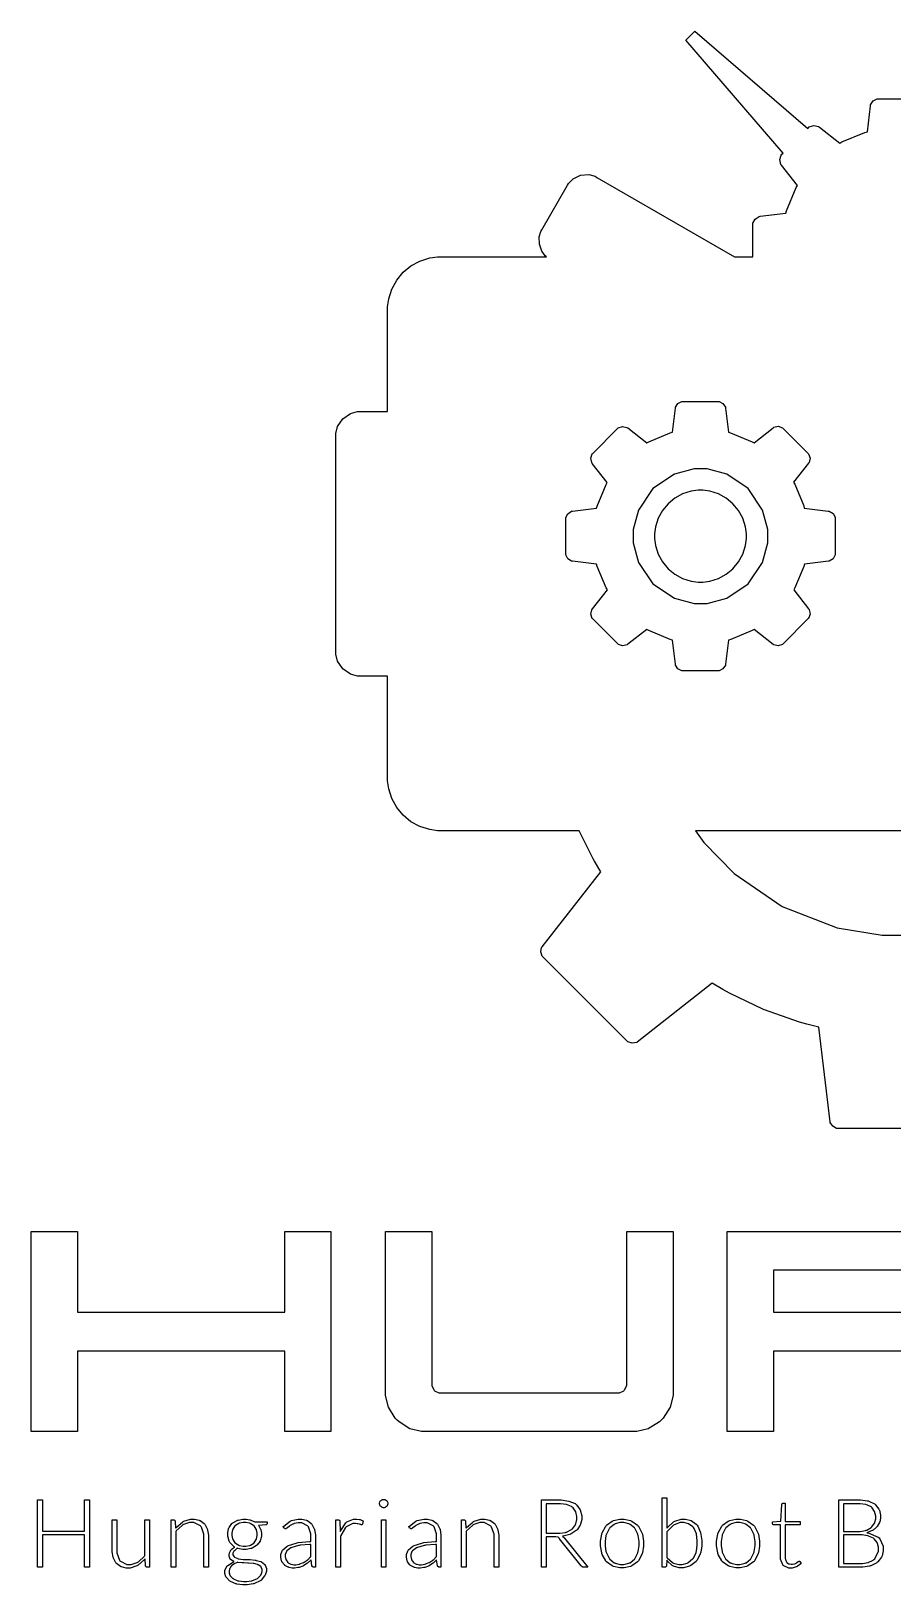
# Model space of a CAD drawing. Extents: x 0.78 to 7.09, y 1.03 to 6.69.
# Drawn here: x 0.78 to 3.92, y 1.03 to 6.69 of the extents above; entities that cross this region are included whole.
import ezdxf

# ---------------------------------------------------------------- set-up
doc = ezdxf.new("R2010")
doc.units = 0
doc.layers.get('0').update_dxf_attribs({"linetype": 'CONTINUOUS'})

msp = doc.modelspace()

# ---------------------------------------------------------------- linework, layer by layer
at = {"color": 250}
for points in [[(4.15474, 2.69488), (3.71929, 2.69488), (3.71485, 2.69488), (3.70156, 2.70236), (3.69239, 2.71588), (3.69211, 2.71892), (3.65076, 3.06299), (3.60672, 3.07443), (3.58003, 3.08154), (3.44997, 3.12744), (3.32547, 3.18696), (3.3016, 3.20079), (3.26258, 3.22325), (2.99018, 3.00906), (2.9879, 3.00732), (2.97157, 3.0045), (2.95589, 3.00939), (2.95394, 3.01144), (2.64606, 3.31928), (2.64387, 3.32146), (2.63894, 3.33735), (2.64193, 3.35357), (2.64372, 3.3559), (2.85747, 3.62799), (2.83464, 3.66732), (2.82949, 3.67622), (2.78299, 3.76839), (2.77875, 3.77794), (2.27285, 3.77794), (2.26324, 3.77794), (2.23443, 3.78185), (2.19857, 3.79303), (2.16607, 3.81071), (2.13769, 3.8341), (2.11426, 3.86242), (2.09657, 3.89492), (2.08539, 3.93083), (2.08149, 3.95969), (2.08149, 3.96929), (2.08149, 4.34093), (1.98068, 4.34093), (1.97206, 4.34093), (1.94629, 4.34793), (1.91829, 4.36692), (1.89942, 4.39497), (1.89253, 4.42063), (1.89253, 4.42914), (1.89253, 5.21496), (1.89253, 5.22353), (1.89942, 5.24918), (1.91829, 5.27724), (1.94629, 5.29622), (1.97206, 5.30317), (1.98068, 5.30317), (2.08149, 5.30317), (2.08149, 5.67481), (2.08149, 5.68446), (2.08539, 5.71332), (2.09657, 5.74924), (2.11426, 5.78174), (2.13769, 5.81006), (2.16607, 5.83344), (2.19857, 5.85113), (2.23443, 5.86231), (2.26324, 5.86615), (2.27285, 5.86615), (2.27285, 5.86615), (2.66021, 5.86615), (2.65511, 5.8705), (2.64285, 5.8871), (2.63368, 5.91222), (2.63346, 5.93896), (2.63949, 5.9591), (2.6429, 5.96496), (2.73622, 6.12679), (2.74001, 6.1334), (2.75672, 6.15007), (2.78364, 6.16314), (2.81347, 6.16531), (2.83632, 6.15929), (2.84293, 6.15554), (3.34369, 5.86615), (3.41103, 5.86615), (3.41103, 5.98426), (3.41103, 5.98915), (3.41872, 6.00375), (3.43375, 6.01329), (3.43739, 6.01378), (3.53108, 6.02479), (3.53342, 6.03381), (3.56825, 6.11811), (3.57281, 6.12597), (3.51454, 6.20003), (3.51226, 6.2029), (3.50846, 6.22017), (3.51406, 6.23682), (3.51654, 6.23936), (3.52089, 6.24333), (3.16656, 6.65435), (3.16922, 6.65722), (3.19683, 6.68506), (3.1996, 6.68782), (3.61062, 6.33306), (3.61339, 6.33621), (3.61594, 6.33882), (3.6326, 6.34451), (3.6499, 6.34076), (3.65278, 6.3386), (3.72715, 6.28033), (3.73492, 6.28478), (3.81896, 6.31933), (3.82796, 6.32167), (3.83897, 6.41575), (3.83946, 6.41932), (3.84901, 6.43408), (3.86361, 6.44174), (3.86849, 6.44174), (4.00553, 6.44174)], [(4.07796, 1.88428), (3.48622, 1.88428), (3.48622, 1.59136), (3.31771, 1.59136), (3.31771, 2.31928), (4.30003, 2.31928)]]:
    msp.add_lwpolyline(points, dxfattribs=at)
for points in [[(3.71024, 4.78586), (3.71024, 4.78136), (3.70301, 4.76785), (3.68913, 4.75911), (3.68582, 4.75868), (3.59842, 4.74804), (3.59614, 4.73981), (3.56369, 4.66168), (3.55946, 4.65435), (3.61376, 4.58507), (3.61583, 4.58242), (3.61925, 4.56635), (3.61376, 4.55083), (3.61143, 4.54844), (3.52165, 4.45828), (3.51915, 4.45594), (3.50347, 4.45063), (3.48757, 4.45394), (3.48503, 4.45589), (3.41575, 4.51064), (3.40842, 4.50635), (3.33003, 4.47396), (3.32167, 4.47168), (3.31142, 4.38385), (3.31099, 4.38053), (3.30203, 4.36686), (3.28836, 4.35986), (3.28386, 4.35986), (3.15631, 4.35986), (3.15175, 4.35986), (3.13824, 4.36686), (3.1295, 4.38053), (3.12912, 4.38385), (3.11849, 4.47168), (3.11008, 4.47396), (3.03179, 4.5064), (3.02442, 4.51064), (2.95551, 4.45632), (2.95275, 4.45415), (2.93658, 4.45053), (2.92122, 4.45594), (2.91889, 4.45828), (2.82872, 4.54844), (2.82633, 4.55083), (2.8209, 4.56619), (2.8246, 4.58231), (2.82676, 4.58507), (2.88108, 4.65397), (2.87685, 4.66129), (2.84435, 4.73981), (2.84212, 4.74804), (2.75435, 4.75868), (2.75097, 4.75911), (2.73725, 4.76785), (2.73031, 4.78136), (2.73031, 4.78586), (2.73031, 4.91342), (2.73031, 4.91797), (2.73725, 4.93147), (2.75097, 4.94049), (2.75435, 4.94097), (2.84174, 4.95117), (2.84397, 4.95958), (2.87646, 5.03831), (2.88069, 5.04568), (2.82639, 5.11458), (2.82428, 5.11735), (2.82075, 5.13351), (2.82622, 5.14887), (2.82872, 5.15121), (2.91851, 5.24132), (2.92085, 5.24382), (2.93636, 5.24935), (2.95247, 5.24576), (2.95514, 5.24371), (3.02442, 5.1894), (3.03168, 5.19353), (3.10981, 5.22613), (3.11811, 5.22835), (3.12875, 5.31575), (3.12912, 5.31912), (3.13807, 5.33301), (3.15175, 5.34017), (3.15631, 5.34017), (3.28386, 5.34017), (3.28836, 5.34017), (3.30186, 5.33301), (3.3106, 5.31912), (3.31104, 5.31575), (3.32167, 5.22835), (3.32992, 5.22613), (3.40804, 5.19363), (3.41536, 5.1894), (3.48465, 5.24408), (3.48731, 5.24621), (3.50336, 5.24962), (3.51887, 5.24414), (3.52126, 5.24175), (3.611, 5.15158), (3.61344, 5.14925), (3.61897, 5.1339), (3.61546, 5.11774), (3.61339, 5.11496), (3.55908, 5.04606), (3.56332, 5.03879), (3.59576, 4.96039), (3.59804, 4.95199), (3.68544, 4.94135), (3.68875, 4.94097), (3.70264, 4.93224), (3.70985, 4.91872), (3.70985, 4.91417), (3.70985, 4.78624), (3.71024, 4.78624), (3.71024, 4.78586)], [(3.46496, 4.84961), (3.46496, 4.87349), (3.44569, 4.94504), (3.39333, 5.02285), (3.31565, 5.07531), (3.24425, 5.09451), (3.22049, 5.09451), (3.19661, 5.09451), (3.12506, 5.07531), (3.04719, 5.02285), (2.99479, 4.94504), (2.97558, 4.87349), (2.97558, 4.84961), (2.97558, 4.82585), (2.99479, 4.75439), (3.04719, 4.67654), (3.12506, 4.62403), (3.19661, 4.60471), (3.22049, 4.60471), (3.24425, 4.60471), (3.31565, 4.62403), (3.39333, 4.67654), (3.44569, 4.75439), (3.46496, 4.82585), (3.46496, 4.84961)], [(3.38743, 4.84961), (3.38743, 4.85807), (3.384, 4.8834), (3.37429, 4.91482), (3.35889, 4.94325), (3.33849, 4.96799), (3.31375, 4.98839), (3.28543, 5.00379), (3.25407, 5.01357), (3.22885, 5.01693), (3.22049, 5.01693), (3.21203, 5.01693), (3.18668, 5.01357), (3.15528, 5.00379), (3.12685, 4.98839), (3.10211, 4.96799), (3.08165, 4.94325), (3.06625, 4.91482), (3.05653, 4.8834), (3.05317, 4.85807), (3.05317, 4.84961), (3.05317, 4.84119), (3.05653, 4.81597), (3.06625, 4.78461), (3.08165, 4.75624), (3.10211, 4.73144), (3.12685, 4.71099), (3.15528, 4.69553), (3.18668, 4.68571), (3.21203, 4.68229), (3.22049, 4.68229), (3.22885, 4.68229), (3.25407, 4.68571), (3.28543, 4.69553), (3.31375, 4.71099), (3.33849, 4.73144), (3.35889, 4.75624), (3.37429, 4.78461), (3.384, 4.81597), (3.38743, 4.84119), (3.38743, 4.84961)], [(4.67204, 3.77794), (3.20156, 3.77794), (3.23199, 3.7354), (3.34304, 3.62181), (3.51714, 3.50196), (3.71724, 3.42518), (3.88206, 3.39806), (3.93701, 3.39806), (3.99186, 3.39806), (4.15647, 3.42518), (4.35644, 3.50196), (4.53049, 3.62181), (4.64154, 3.7354), (4.67204, 3.77794)], [(1.87522, 1.59136), (1.70671, 1.59136), (1.70671, 1.88428), (0.95199, 1.88428), (0.95199, 1.59136), (0.78348, 1.59136), (0.78348, 2.31928), (0.95199, 2.31928), (0.95199, 2.02599), (1.70671, 2.02599), (1.70671, 2.31928), (1.87522, 2.31928), (1.87522, 1.59136)], [(3.1205, 1.73742), (3.1205, 1.72325), (3.10965, 1.68072), (3.08464, 1.64057), (3.07758, 1.63346), (3.07036, 1.62651), (3.03022, 1.60194), (2.98833, 1.59136), (2.97439, 1.59136), (2.21847, 1.59136), (2.20449, 1.59136), (2.16265, 1.60194), (2.12278, 1.62651), (2.11572, 1.63346), (2.10861, 1.64057), (2.08404, 1.68072), (2.07362, 1.72325), (2.07362, 1.73742), (2.07362, 2.31928), (2.24175, 2.31928), (2.24175, 1.76417), (2.24175, 1.75857), (2.24929, 1.74328), (2.25082, 1.74175), (2.25228, 1.74029), (2.26796, 1.73269), (2.27322, 1.73269), (2.91971, 1.73269), (2.9254, 1.73269), (2.94092, 1.74029), (2.94254, 1.74175), (2.94413, 1.74328), (2.95199, 1.75896), (2.95199, 1.76417), (2.95199, 2.31928), (3.1205, 2.31928), (3.1205, 1.73742)], [(4.27756, 2.05707), (4.27756, 2.14649), (4.27756, 2.15224), (4.27007, 2.16775), (4.2685, 2.16932), (4.26699, 2.1709), (4.25071, 2.17876), (4.24528, 2.17876), (3.48622, 2.17876), (3.48622, 2.02599), (4.24528, 2.02599), (4.25108, 2.02599), (4.26699, 2.03358), (4.2685, 2.03504), (4.27007, 2.03657), (4.27756, 2.05197), (4.27756, 2.05707)], [(0.99566, 1.09766), (0.97797, 1.09766), (0.97797, 1.21539), (0.82481, 1.21539), (0.82481, 1.09766), (0.80669, 1.09766), (0.80669, 1.34294), (0.82481, 1.34294), (0.82481, 1.22873), (0.97797, 1.22873), (0.97797, 1.34294), (0.99566, 1.34294), (0.99566, 1.09766)], [(2.08231, 1.32954), (2.08231, 1.32818), (2.08128, 1.32444), (2.08111, 1.324), (2.08089, 1.32351), (2.07796, 1.31934), (2.07758, 1.3189), (2.07726, 1.31863), (2.07329, 1.31597), (2.07281, 1.31576), (2.07232, 1.31559), (2.06825, 1.31456), (2.06694, 1.31456), (2.06543, 1.31456), (2.06153, 1.31559), (2.06104, 1.31576), (2.06054, 1.31597), (2.05626, 1.31863), (2.05587, 1.3189), (2.05556, 1.31934), (2.0529, 1.32351), (2.05274, 1.324), (2.05251, 1.32444), (2.0516, 1.32829), (2.0516, 1.32954), (2.0516, 1.33111), (2.05251, 1.33534), (2.05274, 1.33583), (2.0529, 1.33626), (2.05556, 1.34017), (2.05587, 1.34055), (2.05626, 1.34098), (2.06054, 1.34353), (2.06104, 1.3437), (2.06153, 1.34391), (2.0656, 1.34489), (2.06694, 1.34489), (2.06842, 1.34489), (2.07232, 1.34391), (2.07281, 1.3437), (2.07329, 1.34353), (2.07726, 1.34098), (2.07758, 1.34055), (2.07796, 1.34017), (2.08089, 1.33626), (2.08111, 1.33583), (2.08128, 1.33534), (2.08231, 1.331), (2.08231, 1.32954)], [(2.65864, 1.20866), (2.65864, 1.09766), (2.64094, 1.09766), (2.64094, 1.34294), (2.70356, 1.34294), (2.71283, 1.34294), (2.74067, 1.33887), (2.76346, 1.32943), (2.76693, 1.32677), (2.77035, 1.32406), (2.7825, 1.30642), (2.78782, 1.28543), (2.78782, 1.27837), (2.78782, 1.27197), (2.78386, 1.25478), (2.7831, 1.25277), (2.78228, 1.25092), (2.77078, 1.2341), (2.76932, 1.23269), (2.76768, 1.23123), (2.7494, 1.21913), (2.74724, 1.2181), (2.74507, 1.21723), (2.72081, 1.21094), (2.7181, 1.21061), (2.71875, 1.21023), (2.7251, 1.20464), (2.72558, 1.20394), (2.81022, 1.09766), (2.79486, 1.09766), (2.79368, 1.09766), (2.79042, 1.09869), (2.79015, 1.09885), (2.78971, 1.09907), (2.78651, 1.102), (2.78624, 1.10238), (2.70747, 1.20161), (2.70697, 1.20231), (2.70176, 1.20681), (2.70117, 1.20709), (2.70057, 1.20741), (2.69331, 1.20866), (2.69092, 1.20866), (2.65864, 1.20866)], [(2.65864, 1.22125), (2.70117, 1.22125), (2.70856, 1.22125), (2.72851, 1.22461), (2.73068, 1.22521), (2.73275, 1.22591), (2.75088, 1.23546), (2.75239, 1.2366), (2.75385, 1.23779), (2.76492, 1.25228), (2.76574, 1.25396), (2.7665, 1.25575), (2.77046, 1.27186), (2.77046, 1.27718), (2.77046, 1.28288), (2.76628, 1.29991), (2.75635, 1.31402), (2.75353, 1.31613), (2.75065, 1.31825), (2.73236, 1.32557), (2.71072, 1.32872), (2.70356, 1.32872), (2.65864, 1.32872), (2.65864, 1.22125)], [(3.08111, 1.09766), (3.08111, 1.34999), (3.09765, 1.34999), (3.09765, 1.24018), (3.09961, 1.24273), (3.12153, 1.2627), (3.12403, 1.26416), (3.12657, 1.26568), (3.15033, 1.27284), (3.15826, 1.27284), (3.16525, 1.27284), (3.18625, 1.26747), (3.20449, 1.25483), (3.20747, 1.25119), (3.21039, 1.24756), (3.22076, 1.22374), (3.22521, 1.19477), (3.22521, 1.18506), (3.22521, 1.17622), (3.22125, 1.1524), (3.22049, 1.14963), (3.21957, 1.14697), (3.20747, 1.12337), (3.20589, 1.12126), (3.20432, 1.1193), (3.18463, 1.10357), (3.18229, 1.10238), (3.18001, 1.10124), (3.15776, 1.09527), (3.15039, 1.09527), (3.14258, 1.09527), (3.12142, 1.10124), (3.11931, 1.10238), (3.11714, 1.10357), (3.09868, 1.12098), (3.09722, 1.12321), (3.09608, 1.102), (3.09597, 1.10135), (3.0925, 1.09766), (3.09136, 1.09766), (3.08111, 1.09766)], [(3.54883, 1.09489), (3.54199, 1.09489), (3.52328, 1.10314), (3.52165, 1.10471), (3.52007, 1.10634), (3.51183, 1.1276), (3.51183, 1.13466), (3.51183, 1.25239), (3.48703, 1.25239), (3.48622, 1.25239), (3.484, 1.25309), (3.48383, 1.25315), (3.48361, 1.25336), (3.48269, 1.25559), (3.48269, 1.25629), (3.48269, 1.26302), (3.51221, 1.26497), (3.51654, 1.32639), (3.51654, 1.32709), (3.51753, 1.32899), (3.51774, 1.32916), (3.5179, 1.32937), (3.52013, 1.33073), (3.52089, 1.33073), (3.52832, 1.33073), (3.52832, 1.26459), (3.58268, 1.26459), (3.58268, 1.25239), (3.52832, 1.25239), (3.52832, 1.13542), (3.52832, 1.13238), (3.53, 1.12413), (3.53033, 1.12321), (3.5306, 1.12245), (3.53483, 1.11545), (3.53543, 1.11496), (3.53592, 1.11442), (3.54221, 1.11046), (3.54292, 1.11024), (3.54357, 1.10997), (3.55012, 1.10867), (3.55236, 1.10867), (3.55501, 1.10867), (3.56218, 1.10997), (3.56299, 1.11024), (3.56375, 1.11057), (3.57026, 1.11393), (3.57086, 1.1142), (3.57135, 1.11464), (3.57568, 1.11811), (3.57601, 1.11849), (3.57639, 1.11882), (3.57954, 1.12006), (3.57954, 1.12006), (3.58018, 1.12006), (3.58197, 1.11882), (3.58231, 1.11849), (3.58658, 1.11106), (3.5855, 1.10986), (3.57172, 1.10032), (3.5701, 1.09961), (3.56842, 1.09885), (3.55371, 1.09489), (3.54883, 1.09489)], [(3.72364, 1.09766), (3.72364, 1.34294), (3.79411, 1.34294), (3.80311, 1.34294), (3.82775, 1.33968), (3.83029, 1.33898), (3.83285, 1.33832), (3.85385, 1.32807), (3.85553, 1.32677), (3.85715, 1.32541), (3.86968, 1.30897), (3.8705, 1.30707), (3.87136, 1.30512), (3.8756, 1.28684), (3.8756, 1.28071), (3.8756, 1.27599), (3.87261, 1.26335), (3.87207, 1.26183), (3.87153, 1.26036), (3.86328, 1.24658), (3.86219, 1.24528), (3.86111, 1.24403), (3.84831, 1.23291), (3.84685, 1.23188), (3.84526, 1.23101), (3.82753, 1.22412), (3.82557, 1.22363), (3.8304, 1.22287), (3.8674, 1.20681), (3.87007, 1.20432), (3.87261, 1.20177), (3.88542, 1.17421), (3.88542, 1.16498), (3.88542, 1.15793), (3.88092, 1.13878), (3.87993, 1.13661), (3.87901, 1.13455), (3.8655, 1.11719), (3.86376, 1.11578), (3.86199, 1.11431), (3.84033, 1.10319), (3.83778, 1.10238), (3.83524, 1.10162), (3.81082, 1.09766), (3.80274, 1.09766), (3.72364, 1.09766)], [(3.74094, 1.22797), (3.79411, 1.22797), (3.80138, 1.22797), (3.82124, 1.23166), (3.82324, 1.23231), (3.82519, 1.23302), (3.84164, 1.24257), (3.84293, 1.24371), (3.84418, 1.2449), (3.85363, 1.25841), (3.85433, 1.25987), (3.85493, 1.26134), (3.85786, 1.27414), (3.85786, 1.27837), (3.85786, 1.28385), (3.85394, 1.30024), (3.84478, 1.31402), (3.84212, 1.31613), (3.83951, 1.31825), (3.82232, 1.32557), (3.80083, 1.32872), (3.79368, 1.32872), (3.74094, 1.32872), (3.74094, 1.22797)], [(1.09565, 1.27007), (1.09565, 1.15983), (1.09565, 1.15028), (1.10493, 1.12392), (1.10672, 1.12164), (1.10856, 1.11941), (1.13254, 1.10786), (1.14057, 1.10786), (1.14833, 1.10786), (1.16927, 1.11507), (1.17166, 1.11654), (1.1741, 1.11795), (1.19602, 1.13764), (1.19802, 1.14019), (1.19802, 1.27007), (1.21457, 1.27007), (1.21457, 1.09766), (1.20551, 1.09766), (1.20421, 1.09766), (1.20041, 1.10124), (1.20041, 1.10238), (1.19884, 1.12798), (1.19683, 1.12554), (1.17383, 1.10547), (1.17128, 1.10395), (1.16862, 1.10248), (1.14431, 1.09489), (1.13623, 1.09489), (1.12999, 1.09489), (1.11317, 1.09885), (1.11144, 1.09961), (1.10954, 1.10032), (1.09446, 1.11117), (1.09332, 1.11263), (1.09212, 1.11404), (1.08323, 1.13113), (1.08268, 1.13308), (1.08209, 1.13509), (1.07916, 1.15365), (1.07916, 1.15983), (1.07916, 1.27007), (1.09565, 1.27007)], [(1.29367, 1.09766), (1.29367, 1.27007), (1.30273, 1.27007), (1.30409, 1.27007), (1.30816, 1.26655), (1.30827, 1.26573), (1.30946, 1.23975), (1.31142, 1.24235), (1.33436, 1.26232), (1.33702, 1.26378), (1.33957, 1.26535), (1.36361, 1.27284), (1.37164, 1.27284), (1.37793, 1.27284), (1.39497, 1.26931), (1.39686, 1.2685), (1.3986, 1.26774), (1.41336, 1.25694), (1.41456, 1.25553), (1.41569, 1.25418), (1.42458, 1.23703), (1.42518, 1.23503), (1.42583, 1.23307), (1.42914, 1.21419), (1.42914, 1.2079), (1.42914, 1.09766), (1.4126, 1.09766), (1.4126, 1.20828), (1.4126, 1.21783), (1.40332, 1.24414), (1.40158, 1.24647), (1.39968, 1.24875), (1.37571, 1.26025), (1.36773, 1.26025), (1.35981, 1.26025), (1.33854, 1.25298), (1.33621, 1.25157), (1.33371, 1.25011), (1.31207, 1.23009), (1.31022, 1.22759), (1.31022, 1.09766), (1.29367, 1.09766)], [(1.56065, 1.27284), (1.56586, 1.27284), (1.57992, 1.27062), (1.58149, 1.27007), (1.58306, 1.26969), (1.5975, 1.2634), (1.59879, 1.26259), (1.6429, 1.26259), (1.6429, 1.25673), (1.6429, 1.25553), (1.63894, 1.25206), (1.63818, 1.25195), (1.61182, 1.25), (1.61268, 1.24892), (1.61887, 1.23687), (1.61931, 1.23546), (1.61979, 1.2341), (1.62207, 1.22184), (1.62207, 1.21772), (1.62207, 1.21202), (1.61838, 1.19667), (1.61774, 1.19488), (1.61692, 1.19325), (1.60639, 1.17887), (1.60514, 1.17757), (1.60374, 1.17643), (1.58768, 1.16726), (1.58583, 1.16656), (1.58393, 1.16591), (1.56674, 1.1626), (1.56104, 1.1626), (1.55419, 1.1626), (1.53592, 1.16629), (1.53386, 1.16694), (1.53267, 1.16629), (1.52349, 1.15809), (1.52285, 1.15712), (1.52214, 1.15625), (1.5185, 1.1486), (1.5185, 1.14605), (1.5185, 1.14323), (1.52268, 1.13536), (1.5236, 1.13466), (1.52447, 1.13401), (1.53597, 1.12907), (1.53738, 1.12874), (1.53885, 1.12847), (1.55518, 1.12652), (1.55707, 1.12641), (1.55881, 1.1263), (1.57726, 1.12571), (1.57915, 1.1256), (1.58111, 1.12554), (1.59978, 1.12353), (1.60157, 1.12321), (1.6034, 1.12294), (1.61974, 1.11843), (1.62125, 1.11773), (1.62261, 1.11713), (1.63411, 1.10818), (1.63504, 1.1071), (1.63579, 1.10596), (1.64014, 1.09267), (1.64014, 1.08822), (1.64014, 1.08312), (1.63553, 1.06939), (1.63465, 1.06771), (1.63374, 1.06608), (1.62093, 1.05132), (1.61931, 1.05002), (1.61763, 1.04888), (1.59722, 1.03863), (1.59489, 1.03782), (1.59239, 1.03716), (1.57004, 1.03348), (1.56261, 1.03348), (1.55464, 1.03348), (1.53293, 1.03646), (1.53071, 1.037), (1.52843, 1.03771), (1.50933, 1.04617), (1.50786, 1.04725), (1.50629, 1.04829), (1.49447, 1.06044), (1.49371, 1.06179), (1.49289, 1.06321), (1.48899, 1.07547), (1.48899, 1.07954), (1.48899, 1.08545), (1.49653, 1.10151), (1.49804, 1.10314), (1.49951, 1.10476), (1.52018, 1.11724), (1.52285, 1.11811), (1.52132, 1.1186), (1.50993, 1.12592), (1.50906, 1.12679), (1.50814, 1.12771), (1.50396, 1.13856), (1.50396, 1.14214), (1.50396, 1.14404), (1.50521, 1.14903), (1.50553, 1.14963), (1.50569, 1.15034), (1.50896, 1.15723), (1.50944, 1.15788), (1.50993, 1.15848), (1.51557, 1.16439), (1.51617, 1.16498), (1.51682, 1.16558), (1.52425, 1.17079), (1.52518, 1.17128), (1.52311, 1.17247), (1.50706, 1.18821), (1.50592, 1.19016), (1.50483, 1.19217), (1.49918, 1.21137), (1.49918, 1.21772), (1.49918, 1.22336), (1.50271, 1.2385), (1.50353, 1.24018), (1.50418, 1.24197), (1.51476, 1.25662), (1.51617, 1.25787), (1.51742, 1.25906), (1.53353, 1.26834), (1.53543, 1.26888), (1.53728, 1.26959), (1.55479, 1.27284), (1.56065, 1.27284)], [(1.56065, 1.17405), (1.56554, 1.17405), (1.57889, 1.1767), (1.58029, 1.17719), (1.58176, 1.17779), (1.59386, 1.18527), (1.59489, 1.18625), (1.59586, 1.18718), (1.6034, 1.19835), (1.60394, 1.1996), (1.60444, 1.20101), (1.60672, 1.21327), (1.60672, 1.21734), (1.60672, 1.22179), (1.60411, 1.23378), (1.60357, 1.23503), (1.60303, 1.23644), (1.59554, 1.24794), (1.59451, 1.24881), (1.59347, 1.24984), (1.58138, 1.25732), (1.57992, 1.25787), (1.5785, 1.25841), (1.56511, 1.26101), (1.56065, 1.26101), (1.55572, 1.26101), (1.54243, 1.25841), (1.54096, 1.25787), (1.53956, 1.25732), (1.52746, 1.24984), (1.52636, 1.24881), (1.52539, 1.24794), (1.5179, 1.23644), (1.51731, 1.23503), (1.51682, 1.23378), (1.51417, 1.22146), (1.51417, 1.21734), (1.51417, 1.21294), (1.51682, 1.20101), (1.51731, 1.1996), (1.5179, 1.19835), (1.52539, 1.18718), (1.52636, 1.18625), (1.52746, 1.18527), (1.53956, 1.17779), (1.54096, 1.17719), (1.54243, 1.1767), (1.5561, 1.17405), (1.56065, 1.17405)], [(1.81179, 1.09766), (1.81011, 1.09766), (1.80528, 1.10189), (1.80512, 1.10276), (1.80274, 1.12484), (1.80154, 1.12364), (1.78971, 1.11312), (1.78857, 1.1122), (1.78737, 1.11122), (1.77528, 1.10346), (1.77403, 1.10276), (1.77274, 1.10221), (1.75896, 1.09728), (1.75749, 1.09684), (1.75608, 1.09657), (1.74263, 1.09489), (1.73817, 1.09489), (1.73394, 1.09489), (1.7226, 1.09728), (1.72125, 1.09766), (1.71983, 1.09809), (1.70768, 1.10466), (1.70671, 1.10552), (1.70563, 1.10645), (1.69672, 1.11795), (1.69607, 1.1193), (1.69547, 1.12071), (1.69211, 1.13471), (1.69211, 1.13938), (1.69211, 1.14442), (1.69743, 1.15788), (1.6984, 1.15945), (1.69949, 1.16103), (1.71582, 1.17453), (1.7181, 1.17562), (1.72026, 1.17681), (1.74849, 1.18598), (1.75196, 1.18663), (1.75549, 1.18734), (1.79715, 1.19168), (1.80197, 1.19173), (1.80197, 1.20985), (1.80197, 1.21902), (1.79346, 1.2443), (1.79172, 1.24647), (1.79004, 1.24864), (1.76856, 1.25944), (1.76139, 1.25944), (1.75608, 1.25944), (1.74164, 1.25651), (1.74018, 1.25591), (1.73876, 1.25543), (1.72657, 1.24913), (1.72558, 1.24843), (1.72461, 1.24777), (1.71631, 1.24154), (1.71576, 1.24094), (1.71506, 1.2404), (1.71083, 1.23741), (1.70947, 1.23741), (1.70806, 1.23741), (1.70421, 1.24007), (1.70394, 1.24056), (1.70117, 1.24566), (1.7034, 1.24783), (1.72706, 1.26503), (1.72954, 1.26617), (1.73199, 1.26736), (1.75553, 1.27284), (1.7634, 1.27284), (1.76937, 1.27284), (1.78569, 1.26931), (1.78737, 1.2685), (1.78911, 1.26785), (1.80354, 1.25732), (1.80474, 1.25591), (1.80583, 1.25456), (1.81435, 1.23812), (1.81494, 1.23622), (1.81554, 1.23427), (1.81853, 1.21598), (1.81853, 1.20985), (1.81853, 1.09766), (1.81179, 1.09766)], [(1.89328, 1.09766), (1.89328, 1.27007), (1.90196, 1.27007), (1.90306, 1.27007), (1.90608, 1.2691), (1.90631, 1.26888), (1.90647, 1.26872), (1.90776, 1.26546), (1.90788, 1.26497), (1.90907, 1.22835), (1.91043, 1.23193), (1.92882, 1.25949), (1.9311, 1.26145), (1.93343, 1.26346), (1.95736, 1.27284), (1.96533, 1.27284), (1.96897, 1.27284), (1.97874, 1.27159), (1.97993, 1.27127), (1.98101, 1.271), (1.9911, 1.26704), (1.99214, 1.26655), (1.98975, 1.2551), (1.98975, 1.25445), (1.98736, 1.25239), (1.9866, 1.25239), (1.98579, 1.25239), (1.98372, 1.25271), (1.98346, 1.25277), (1.98313, 1.25298), (1.97922, 1.25429), (1.97874, 1.25434), (1.97825, 1.25456), (1.97233, 1.25586), (1.97168, 1.25591), (1.97097, 1.25613), (1.96436, 1.25673), (1.96218, 1.25673), (1.95421, 1.25673), (1.9324, 1.24658), (1.93033, 1.24452), (1.92817, 1.24257), (1.91108, 1.2136), (1.90983, 1.20985), (1.90983, 1.09766), (1.89328, 1.09766)], [(2.07519, 1.27007), (2.07519, 1.09766), (2.05865, 1.09766), (2.05865, 1.27007), (2.07519, 1.27007)], [(2.26887, 1.09766), (2.26731, 1.09766), (2.26275, 1.10189), (2.26258, 1.10276), (2.25982, 1.12484), (2.25863, 1.12364), (2.24713, 1.11312), (2.24604, 1.1122), (2.24485, 1.11122), (2.23264, 1.10346), (2.2315, 1.10276), (2.23019, 1.10221), (2.21642, 1.09728), (2.21496, 1.09684), (2.21343, 1.09657), (2.20008, 1.09489), (2.19569, 1.09489), (2.19135, 1.09489), (2.17969, 1.09728), (2.17833, 1.09766), (2.17692, 1.09809), (2.16488, 1.10466), (2.16379, 1.10552), (2.16271, 1.10645), (2.15414, 1.11795), (2.15354, 1.1193), (2.15283, 1.12071), (2.14962, 1.13471), (2.14962, 1.13938), (2.14962, 1.14442), (2.15483, 1.15788), (2.15593, 1.15945), (2.1569, 1.16103), (2.17301, 1.17453), (2.17518, 1.17562), (2.17736, 1.17681), (2.20589, 1.18598), (2.20947, 1.18663), (2.21289, 1.18734), (2.2545, 1.19168), (2.25944, 1.19173), (2.25944, 1.20985), (2.25944, 1.21902), (2.25088, 1.2443), (2.24918, 1.24647), (2.2474, 1.24864), (2.22569, 1.25944), (2.21847, 1.25944), (2.21326, 1.25944), (2.199, 1.25651), (2.19764, 1.25591), (2.19613, 1.25543), (2.18365, 1.24913), (2.18267, 1.24843), (2.18169, 1.24777), (2.17339, 1.24154), (2.17285, 1.24094), (2.17225, 1.2404), (2.16797, 1.23741), (2.16656, 1.23741), (2.16525, 1.23741), (2.16168, 1.24007), (2.1614, 1.24056), (2.15826, 1.24566), (2.16049, 1.24783), (2.18414, 1.26503), (2.18664, 1.26617), (2.18907, 1.26736), (2.21263, 1.27284), (2.22049, 1.27284), (2.22646, 1.27284), (2.24278, 1.26931), (2.24447, 1.2685), (2.24621, 1.26785), (2.26074, 1.25732), (2.26183, 1.25591), (2.26297, 1.25456), (2.27143, 1.23812), (2.27203, 1.23622), (2.27262, 1.23427), (2.27561, 1.21598), (2.27561, 1.20985), (2.27561, 1.09766), (2.26887, 1.09766)], [(2.35038, 1.09766), (2.35038, 1.27007), (2.35943, 1.27007), (2.36079, 1.27007), (2.36486, 1.26655), (2.36496, 1.26573), (2.36615, 1.23975), (2.36811, 1.24235), (2.39106, 1.26232), (2.39372, 1.26378), (2.39638, 1.26535), (2.42031, 1.27284), (2.42833, 1.27284), (2.43463, 1.27284), (2.45176, 1.26931), (2.45356, 1.2685), (2.45529, 1.26774), (2.47006, 1.25694), (2.47125, 1.25553), (2.47239, 1.25418), (2.48156, 1.23703), (2.48226, 1.23503), (2.48286, 1.23307), (2.48583, 1.21419), (2.48583, 1.2079), (2.48583, 1.09766), (2.46929, 1.09766), (2.46929, 1.20828), (2.46929, 1.21783), (2.46001, 1.24414), (2.45828, 1.24647), (2.45637, 1.24875), (2.4324, 1.26025), (2.42443, 1.26025), (2.4165, 1.26025), (2.39524, 1.25298), (2.3929, 1.25157), (2.3904, 1.25011), (2.36876, 1.23009), (2.36692, 1.22759), (2.36692, 1.09766), (2.35038, 1.09766)], [(2.93463, 1.27284), (2.94287, 1.27284), (2.96533, 1.26763), (2.96772, 1.26655), (2.97017, 1.26557), (2.99083, 1.25071), (2.99251, 1.24881), (2.99414, 1.24685), (3.00694, 1.22353), (3.00786, 1.22087), (3.00874, 1.21815), (3.01297, 1.19244), (3.01297, 1.18387), (3.01297, 1.17475), (3.00874, 1.15001), (3.00786, 1.14724), (3.00694, 1.14459), (2.99414, 1.12131), (2.99251, 1.1193), (2.99083, 1.11746), (2.97017, 1.10265), (2.96772, 1.10156), (2.96533, 1.10053), (2.94228, 1.09527), (2.93463, 1.09527), (2.92632, 1.09527), (2.90403, 1.10053), (2.90158, 1.10156), (2.89908, 1.10265), (2.87853, 1.11746), (2.87679, 1.1193), (2.87511, 1.12131), (2.86231, 1.14459), (2.86143, 1.14724), (2.86051, 1.15001), (2.85628, 1.1754), (2.85628, 1.18387), (2.85628, 1.19314), (2.86051, 1.21815), (2.86143, 1.22087), (2.86231, 1.22353), (2.87511, 1.24685), (2.87679, 1.24881), (2.87853, 1.25071), (2.89908, 1.26557), (2.90158, 1.26655), (2.90403, 1.26763), (2.92697, 1.27284), (2.93463, 1.27284)], [(2.93463, 1.10829), (2.9414, 1.10829), (2.95979, 1.11252), (2.96181, 1.11339), (2.96376, 1.11431), (2.97982, 1.12712), (2.98113, 1.12874), (2.98236, 1.13043), (2.99192, 1.15044), (2.99251, 1.15278), (2.99317, 1.15506), (2.99647, 1.1767), (2.99647, 1.18387), (2.99647, 1.19179), (2.99317, 1.21305), (2.99251, 1.21539), (2.99192, 1.21777), (2.98236, 1.23774), (2.98113, 1.23937), (2.97982, 1.24105), (2.96376, 1.25385), (2.96181, 1.25472), (2.95979, 1.25564), (2.94092, 1.26025), (2.93463, 1.26025), (2.9279, 1.26025), (2.90972, 1.25564), (2.90788, 1.25472), (2.90588, 1.25385), (2.88981, 1.24105), (2.88857, 1.23937), (2.88715, 1.23774), (2.87744, 1.21777), (2.87679, 1.21539), (2.87608, 1.21305), (2.87283, 1.19119), (2.87283, 1.18387), (2.87283, 1.17611), (2.87608, 1.15506), (2.87679, 1.15278), (2.87744, 1.15044), (2.88715, 1.13043), (2.88857, 1.12874), (2.88981, 1.12712), (2.90588, 1.11431), (2.90788, 1.11339), (2.90972, 1.11252), (2.92839, 1.10829), (2.93463, 1.10829)], [(3.15354, 1.26025), (3.14572, 1.26025), (3.12478, 1.25271), (3.12244, 1.25119), (3.12017, 1.24973), (3.0995, 1.22938), (3.09765, 1.22678), (3.09765, 1.13504), (3.09928, 1.1326), (3.11768, 1.11518), (3.11968, 1.1142), (3.12164, 1.11323), (3.14085, 1.10829), (3.14725, 1.10829), (3.15392, 1.10829), (3.17199, 1.11279), (3.17399, 1.11377), (3.17583, 1.11469), (3.19162, 1.12788), (3.19293, 1.12956), (3.19417, 1.13124), (3.204, 1.15164), (3.20469, 1.15397), (3.20529, 1.15636), (3.20865, 1.1779), (3.20865, 1.18506), (3.20865, 1.19352), (3.20508, 1.2188), (3.19683, 1.23909), (3.1945, 1.24213), (3.19211, 1.24523), (3.17708, 1.25581), (3.1594, 1.26025), (3.15354, 1.26025)], [(3.3571, 1.27284), (3.36535, 1.27284), (3.38775, 1.26763), (3.39014, 1.26655), (3.39258, 1.26557), (3.41331, 1.25071), (3.41499, 1.24881), (3.41661, 1.24685), (3.42942, 1.22353), (3.43033, 1.22087), (3.43121, 1.21815), (3.43544, 1.19244), (3.43544, 1.18387), (3.43544, 1.17475), (3.43121, 1.15001), (3.43033, 1.14724), (3.42942, 1.14459), (3.41661, 1.12131), (3.41499, 1.1193), (3.41331, 1.11746), (3.39258, 1.10265), (3.39014, 1.10156), (3.38775, 1.10053), (3.36475, 1.09527), (3.3571, 1.09527), (3.34879, 1.09527), (3.32644, 1.10053), (3.324, 1.10156), (3.3215, 1.10265), (3.30083, 1.11746), (3.29921, 1.1193), (3.29753, 1.12131), (3.28472, 1.14459), (3.28386, 1.14724), (3.28293, 1.15001), (3.27875, 1.1754), (3.27875, 1.18387), (3.27875, 1.19314), (3.28293, 1.21815), (3.28386, 1.22087), (3.28472, 1.22353), (3.29753, 1.24685), (3.29921, 1.24881), (3.30083, 1.25071), (3.3215, 1.26557), (3.324, 1.26655), (3.32644, 1.26763), (3.34939, 1.27284), (3.3571, 1.27284)], [(3.3571, 1.10829), (3.36388, 1.10829), (3.38226, 1.11252), (3.38428, 1.11339), (3.38624, 1.11431), (3.40224, 1.12712), (3.40354, 1.12874), (3.40479, 1.13043), (3.41439, 1.15044), (3.41499, 1.15278), (3.41564, 1.15506), (3.41889, 1.1767), (3.41889, 1.18387), (3.41889, 1.19179), (3.41564, 1.21305), (3.41499, 1.21539), (3.41439, 1.21777), (3.40479, 1.23774), (3.40354, 1.23937), (3.40224, 1.24105), (3.38624, 1.25385), (3.38428, 1.25472), (3.38226, 1.25564), (3.36339, 1.26025), (3.3571, 1.26025), (3.35038, 1.26025), (3.33214, 1.25564), (3.33029, 1.25472), (3.32829, 1.25385), (3.31228, 1.24105), (3.31104, 1.23937), (3.30963, 1.23774), (3.29986, 1.21777), (3.29921, 1.21539), (3.2985, 1.21305), (3.29531, 1.19119), (3.29531, 1.18387), (3.29531, 1.17611), (3.2985, 1.15506), (3.29921, 1.15278), (3.29986, 1.15044), (3.30963, 1.13043), (3.31104, 1.12874), (3.31228, 1.12712), (3.32829, 1.11431), (3.33029, 1.11339), (3.33214, 1.11252), (3.35086, 1.10829), (3.3571, 1.10829)], [(3.74094, 1.21539), (3.74094, 1.11182), (3.80274, 1.11182), (3.80979, 1.11182), (3.83094, 1.1154), (3.84879, 1.12364), (3.85157, 1.12598), (3.85422, 1.12836), (3.86774, 1.15587), (3.86774, 1.16498), (3.86774, 1.1703), (3.86415, 1.18468), (3.86339, 1.18625), (3.86268, 1.18772), (3.85215, 1.2009), (3.85081, 1.20199), (3.84939, 1.20307), (3.83225, 1.21126), (3.83029, 1.21181), (3.82824, 1.2124), (3.80908, 1.21539), (3.80274, 1.21539), (3.74094, 1.21539)], [(1.74251, 1.1071), (1.74713, 1.1071), (1.7595, 1.1091), (1.76101, 1.10948), (1.76237, 1.10981), (1.77518, 1.11469), (1.77636, 1.11534), (1.7775, 1.11605), (1.78874, 1.12353), (1.78976, 1.1244), (1.79085, 1.12532), (1.80094, 1.13515), (1.80197, 1.13623), (1.80197, 1.18072), (1.7979, 1.18066), (1.76275, 1.17768), (1.75982, 1.17719), (1.75683, 1.1767), (1.73253, 1.16981), (1.73068, 1.16889), (1.72868, 1.16802), (1.71463, 1.15788), (1.71376, 1.15668), (1.71283, 1.15554), (1.70828, 1.14404), (1.70828, 1.14019), (1.70828, 1.13645), (1.7105, 1.1263), (1.71104, 1.12522), (1.71153, 1.12424), (1.71767, 1.11567), (1.71847, 1.11496), (1.71924, 1.11431), (1.72846, 1.10938), (1.72954, 1.10905), (1.73053, 1.10878), (1.73947, 1.1071), (1.74251, 1.1071)], [(2.1996, 1.1071), (2.20421, 1.1071), (2.21669, 1.1091), (2.2181, 1.10948), (2.21946, 1.10981), (2.23226, 1.11469), (2.23346, 1.11534), (2.23469, 1.11605), (2.24582, 1.12353), (2.24685, 1.1244), (2.24794, 1.12532), (2.25836, 1.13515), (2.25944, 1.13623), (2.25944, 1.18072), (2.25526, 1.18066), (2.21983, 1.17768), (2.2169, 1.17719), (2.21392, 1.1767), (2.18972, 1.16981), (2.18778, 1.16889), (2.18587, 1.16802), (2.17171, 1.15788), (2.17085, 1.15668), (2.16992, 1.15554), (2.16536, 1.14404), (2.16536, 1.14019), (2.16536, 1.13645), (2.16769, 1.1263), (2.16812, 1.12522), (2.16863, 1.12424), (2.17518, 1.11567), (2.176, 1.11496), (2.17676, 1.11431), (2.1856, 1.10938), (2.18664, 1.10905), (2.18767, 1.10878), (2.19661, 1.1071), (2.1996, 1.1071)], [(1.62478, 1.08621), (1.62478, 1.08946), (1.62125, 1.09847), (1.6205, 1.09923), (1.61979, 1.10015), (1.61029, 1.10661), (1.60906, 1.1071), (1.60796, 1.10753), (1.59451, 1.11089), (1.59293, 1.11106), (1.59131, 1.11127), (1.57525, 1.11252), (1.57363, 1.11263), (1.57194, 1.11274), (1.55783, 1.11339), (1.55317, 1.11339), (1.55149, 1.1135), (1.53569, 1.11551), (1.53424, 1.11578), (1.53315, 1.11529), (1.52289, 1.11035), (1.52203, 1.10986), (1.52106, 1.10927), (1.51318, 1.1027), (1.51258, 1.102), (1.51188, 1.10135), (1.50667, 1.09343), (1.50629, 1.0925), (1.50586, 1.09174), (1.50396, 1.08409), (1.50396, 1.08149), (1.50396, 1.07796), (1.50717, 1.06841), (1.50786, 1.06733), (1.50846, 1.06624), (1.51801, 1.05713), (1.51932, 1.05632), (1.52056, 1.05556), (1.53592, 1.04894), (1.53782, 1.04845), (1.53956, 1.04807), (1.55681, 1.04568), (1.56261, 1.04568), (1.56868, 1.04568), (1.58512, 1.04834), (1.58703, 1.04883), (1.58897, 1.04932), (1.60558, 1.05621), (1.6071, 1.05707), (1.60846, 1.058), (1.61925, 1.06885), (1.62007, 1.0701), (1.62082, 1.07129), (1.62478, 1.08252), (1.62478, 1.08621)]]:
    msp.add_lwpolyline(points, close=True, dxfattribs=at)

doc.saveas('drawing.dxf')
